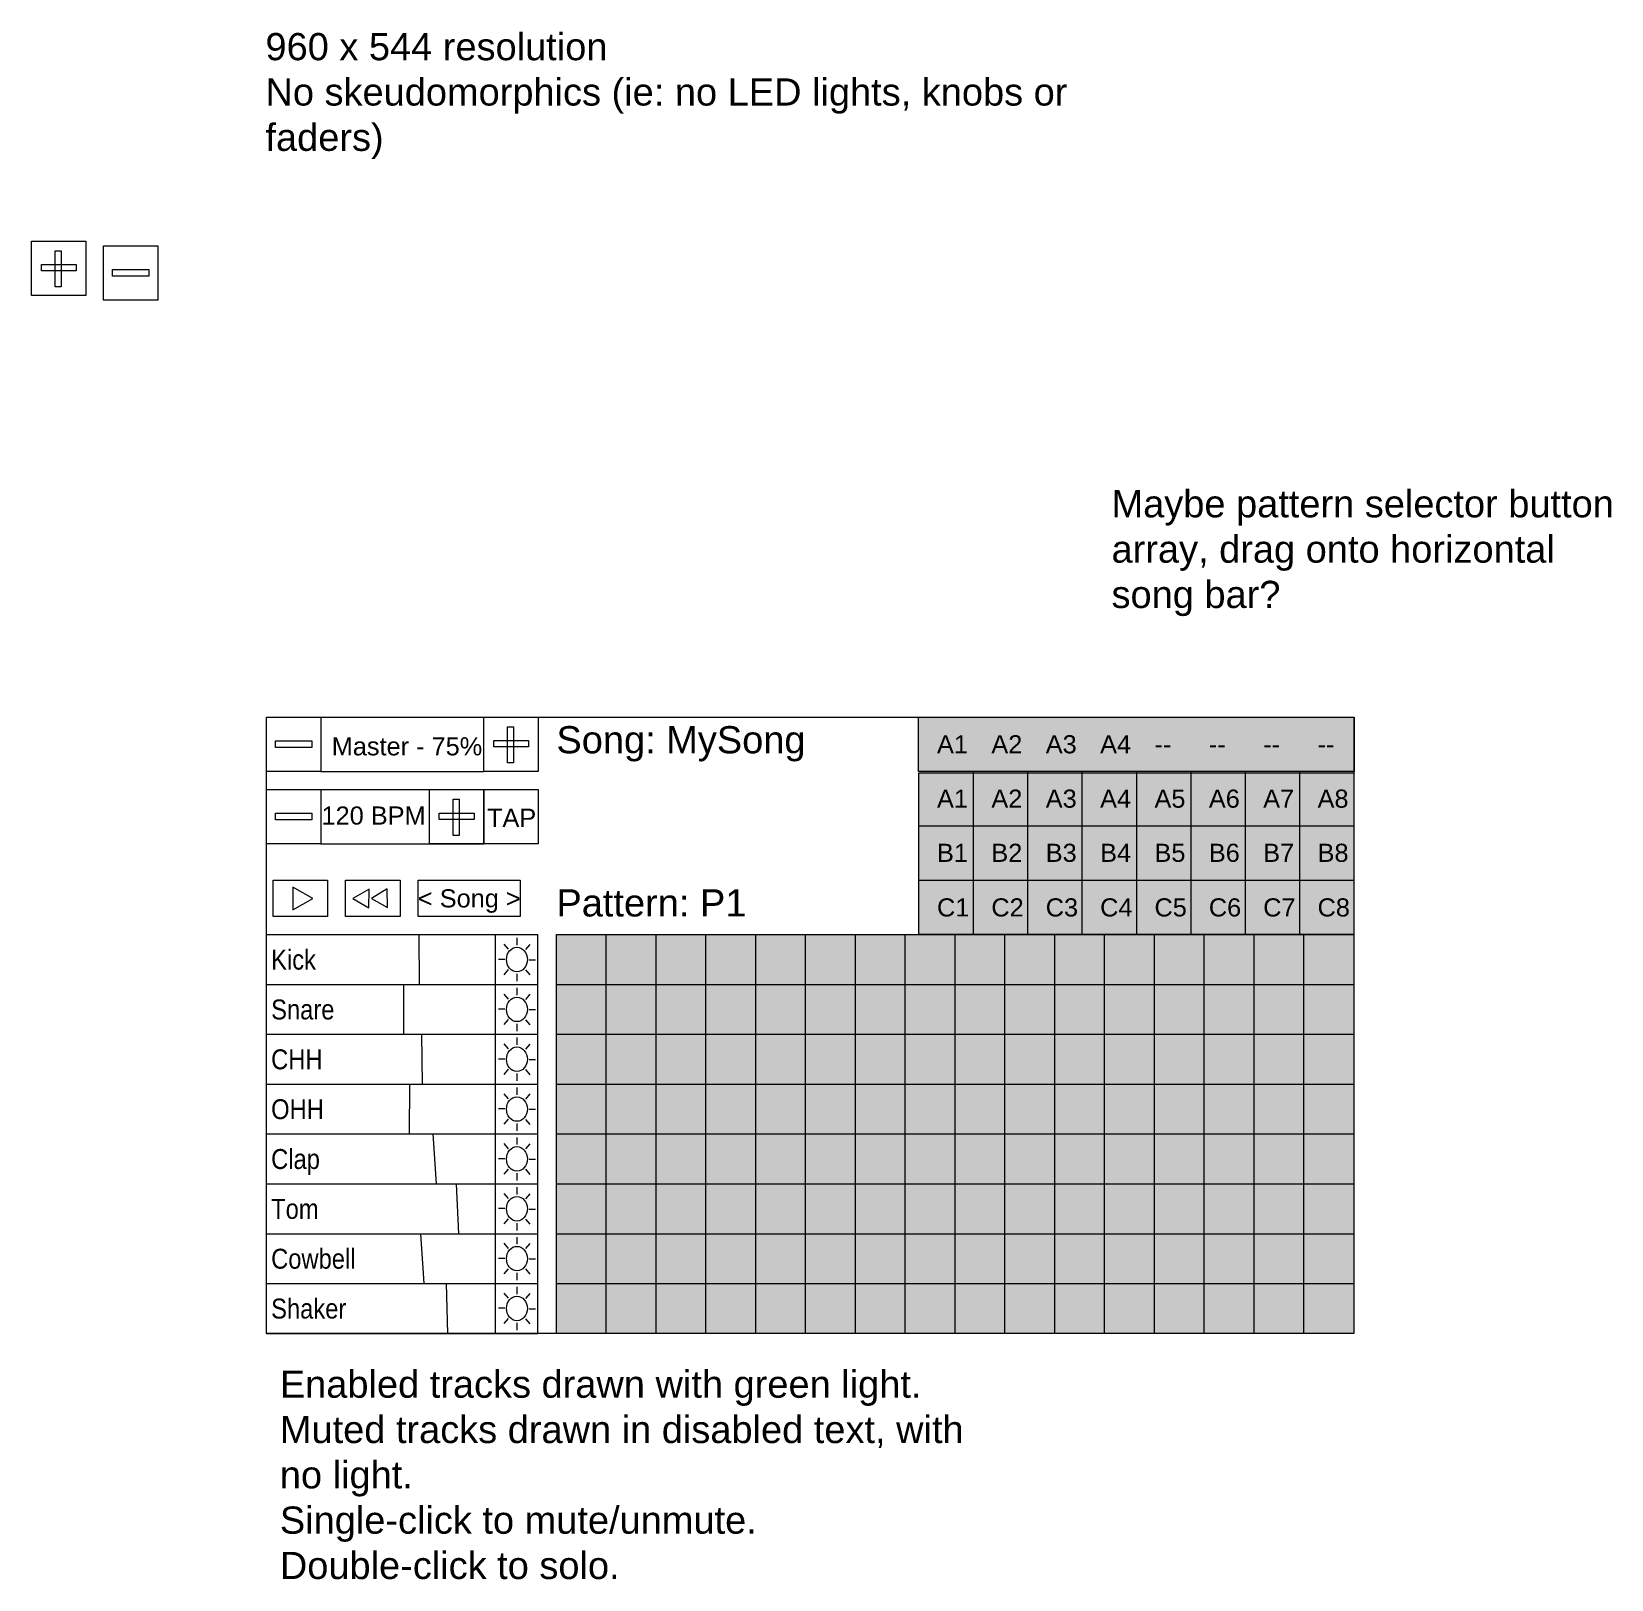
# Model space of a CAD drawing. Header units: millimetres. Extents: x -687 to 707, y -505 to 861.
import ezdxf
from ezdxf.enums import TextEntityAlignment as Align

# ---------------------------------------------------------------- set-up
doc = ezdxf.new("R2010")
doc.units = ezdxf.units.MM
doc.layers.add('0 @ 1', color=7, linetype='Continuous')
doc.styles.add('DEFAULT', font='arial.ttf')

# ---------------------------------------------------------------- blocks, each defined once
blk = doc.blocks.new('light', base_point=(-227.6, 28.3))
at = {"color": 7, "linetype": 'Continuous', "lineweight": 0}
for p, q in [((-235.6, 36.5), (-239.7, 40.6)), ((-227.4, 39.8), (-227.4, 45.6)), ((-219.3, 36.3), (-215.2, 40.4)), ((-239.1, 28.4), (-244.9, 28.4)), ((-216.1, 28.1), (-210.2, 28.1)), ((-235.8, 20.2), (-239.9, 16.1)), ((-227.7, 16.8), (-227.7, 10.9)), ((-219.5, 20), (-215.4, 15.9))]:
    blk.add_line(p, q, dxfattribs=at)
blk.add_circle((-227.6, 28.3), 9.84, dxfattribs=at)
blk = doc.blocks.new('minusbutton', base_point=(-624, 672))
at = {"color": 7, "linetype": 'Continuous', "lineweight": 0, "flags": 128}
for points in [[(-624, 672), (-576, 672), (-576, 624), (-624, 624)], [(-616, 651.1), (-584, 651.1), (-584, 645.2), (-616, 645.2)]]:
    blk.add_lwpolyline(points, close=True, dxfattribs=at)
blk = doc.blocks.new('plusbutton', base_point=(-880, 528))
at = {"color": 7, "linetype": 'Continuous', "lineweight": 0, "flags": 128}
for points in [[(-880, 528), (-832, 528), (-832, 480), (-880, 480)], [(-859.1, 519.4), (-853.8, 519.4), (-853.8, 487.6), (-859.1, 487.6)], [(-871.3, 507.2), (-840.6, 507.2), (-840.6, 501.6), (-871.3, 501.6)]]:
    blk.add_lwpolyline(points, close=True, dxfattribs=at)

msp = doc.modelspace()

# ---------------------------------------------------------------- linework, layer by layer
at = {"color": 7, "linetype": 'Continuous', "lineweight": 0}
for p, q in [((-432, 208), (-288, 208)), ((144, 208), (144, 64)), ((192, 208), (192, 64)), ((240, 208), (240, 64)), ((288, 208), (288, 64)), ((336, 208), (336, 64)), ((384, 208), (384, 64)), ((432, 208), (432, 64)), ((-432, 192), (-288, 192)), ((96, 160), (480, 160)), ((-432, 144), (-288, 144)), ((96, 112), (480, 112)), ((-480.3, 64), (-480.3, -288)), ((-480.3, 64), (-240.3, 64)), ((-345.5, 63.7), (-345.1, 20)), ((-277.8, -288), (-277.8, 64)), ((-240.3, -288), (-240.3, 64)), ((-224, 64), (480, 64)), ((-224, -288), (-224, 64)), ((-180, -288), (-180, 64)), ((-136, -288), (-136, 64)), ((-92, -288), (-92, 64)), ((-48, -288), (-48, 64)), ((-4, -288), (-4, 64)), ((40, -288), (40, 64)), ((84, -288), (84, 64)), ((128, -288), (128, 64)), ((172, -288), (172, 64)), ((216, -288), (216, 64)), ((260, -288), (260, 64)), ((304, -288), (304, 64)), ((348, -288), (348, 64)), ((392, -288), (392, 64)), ((436, -288), (436, 64)), ((480, 64), (480, -288)), ((-480.3, 20), (-240.3, 20)), ((-359, 20), (-359, -24)), ((-224, 20), (480, 20)), ((-480.3, -24), (-240.3, -24)), ((-343.1, -24), (-342.6, -68)), ((-224, -24), (480, -24)), ((-480.3, -68), (-240.3, -68)), ((-353.6, -68), (-354.1, -112)), ((-224, -68), (480, -68)), ((-480.3, -112), (-240.3, -112)), ((-333.2, -112), (-330.2, -156)), ((-224, -112), (480, -112)), ((-480.3, -156), (-240.3, -156)), ((-312.4, -156), (-310.4, -200)), ((-224, -156), (480, -156)), ((-480.3, -200), (-240.3, -200)), ((-344.1, -200), (-341.2, -244)), ((-224, -200), (480, -200)), ((-480.3, -244), (-240.3, -244)), ((-321.3, -244), (-320.3, -288)), ((-224, -244), (480, -244)), ((-480.3, -288), (-240.3, -288)), ((480, -288), (-224, -288))]:
    msp.add_line(p, q, dxfattribs=at)
at = {"color": 7, "linetype": 'Continuous', "lineweight": 0, "flags": 128}
for points in [[(-480, 256), (480, 256), (480, -288), (-480, -288)], [(95.8, 256), (480.3, 256), (480.3, 208), (95.8, 208)], [(96, 206.9), (480, 206.9), (480, 64), (96, 64)], [(-288, 192), (-240, 192), (-240, 144), (-288, 144)], [(-474.1, 111.9), (-426.1, 111.9), (-426.1, 79.9), (-474.1, 79.9)], [(-410.1, 111.9), (-362.1, 111.9), (-362.1, 79.9), (-410.1, 79.9)], [(-346.1, 111.9), (-256, 112), (-256, 80), (-346.1, 79.9)], [(-456.7, 106), (-456.7, 85.8), (-439.2, 96)], [(-389.4, 104), (-403.9, 96), (-389.7, 87.5)], [(-373.4, 104.3), (-387.4, 95.8), (-373.1, 87.9)]]:
    msp.add_lwpolyline(points, close=True, dxfattribs=at)
at = {"color": 94, "linetype": 'Continuous', "lineweight": 0}
msp.add_solid([(96, 256), (96, 208), (480, 256), (480, 208)], dxfattribs=at)
at = {"color": 46, "linetype": 'Continuous', "lineweight": 0}
msp.add_solid([(96, 208), (96, 64), (480, 208), (480, 64)], dxfattribs=at)
at = {"color": 57, "linetype": 'Continuous', "lineweight": 0}
msp.add_solid([(-224, 64), (-224, -288), (480, 64), (480, -288)], dxfattribs=at)

# ---------------------------------------------------------------- block references
at = {"color": 7, "linetype": 'Continuous', "lineweight": 0}
for name, p in [('plusbutton', (-687.4, 676.2)), ('minusbutton', (-624, 672)), ('minusbutton', (-480, 256)), ('plusbutton', (-288, 256)), ('minusbutton', (-480, 192)), ('plusbutton', (-336.1, 192))]:
    msp.add_blockref(name, p, dxfattribs=at)
at = {"color": 7, "linetype": 'Continuous', "lineweight": 0, "xscale": 0.9375}
for p, yscale in [((-258.9, 42), 1.099999999998545), ((-258.9, -2), 1.100000000002183), ((-258.9, -46), 1.099999999998545), ((-258.9, -90), 1.099999999998545), ((-258.9, -134), 1.099999999998545), ((-258.9, -178), 1.099999999998545), ((-258.9, -222), 1.099999999998545), ((-258.9, -266), 1.099999999998545)]:
    msp.add_blockref('light', p, dxfattribs=dict(at, yscale=yscale))

# ---------------------------------------------------------------- texts
at = {"color": 7, "linetype": 'Continuous', "lineweight": 0, "style": 'DEFAULT'}
for s, height, p in [('Master - 75%', 16, (-422.4, 222.2)), ('Song: MySong', 24, (-224, 224)), ('120 BPM', 16, (-431.4, 161.1)), ('TAP', 16, (-285.3, 159.1)), ('Pattern: P1', 24, (-224, 80))]:
    msp.add_text(s, height=height, dxfattribs=at).set_placement(p)
msp.add_text('< Song >', height=16, dxfattribs=at).set_placement((-346.3, 104), align=Align.TOP_LEFT)
at = {"color": 7, "linetype": 'Continuous', "lineweight": 0, "style": 'DEFAULT', "width": 0.852273}
for s, p in [('Kick', (-475.9, 33.1)), ('Snare', (-475.9, -10.9)), ('CHH', (-475.9, -54.9)), ('OHH', (-475.9, -98.9)), ('Clap', (-475.9, -142.9)), ('Tom', (-475.9, -186.9)), ('Cowbell', (-475.9, -230.9)), ('Shaker', (-475.9, -274.9))]:
    msp.add_text(s, height=17.6, dxfattribs=at).set_placement(p)
at = {"color": 7, "linetype": 'Continuous', "lineweight": 0, "char_height": 24, "attachment_point": 1, "style": 'DEFAULT'}
for s, insert, width in [('960 x 544 resolution\\PNo skeudomorphics (ie: no LED lights, knobs or faders)', (-480.9, 859.8), 736.6), ('Maybe pattern selector button array, drag onto horizontal song bar?', (266.1, 456.3), 444.5), ('Enabled tracks drawn with green light.\\PMuted tracks drawn in disabled text, with no light.\\PSingle-click to mute/unmute.\\PDouble-click to solo.', (-468.2, -320.8), 607.483)]:
    msp.add_mtext(s, dxfattribs=dict(at, insert=insert, width=width))
at = {"layer": '0 @ 1', "color": 7, "linetype": 'Continuous', "lineweight": 0, "style": 'DEFAULT'}
for s, p in [('A1', (112, 224)), ('A2', (160, 224)), ('A3', (208, 224)), ('A4', (256, 224)), ('--', (304, 224)), ('--', (352, 224)), ('--', (400, 224)), ('--', (448, 224)), ('A1', (112, 176)), ('A2', (160, 176)), ('A3', (208, 176)), ('A4', (256, 176)), ('A5', (304, 176)), ('A6', (352, 176)), ('A7', (400, 176)), ('A8', (448, 176)), ('B1', (112, 128.2)), ('B2', (160, 128.2)), ('B3', (208, 128.2)), ('B4', (256, 128.2)), ('B5', (304, 128.2)), ('B6', (352, 128.2)), ('B7', (400, 128.2)), ('B8', (448, 128.2)), ('C1', (112, 80)), ('C2', (160, 80)), ('C3', (208, 80)), ('C4', (256, 80)), ('C5', (304, 80)), ('C6', (352, 80)), ('C7', (400, 80)), ('C8', (448, 80))]:
    msp.add_text(s, height=16, dxfattribs=at).set_placement(p)
at = {"layer": '0 @ 1', "color": 94, "linetype": 'Continuous', "lineweight": 0, "style": 'DEFAULT'}
msp.add_text('--', height=16, dxfattribs=at).set_placement((304, 224))

doc.saveas('drawing.dxf')
